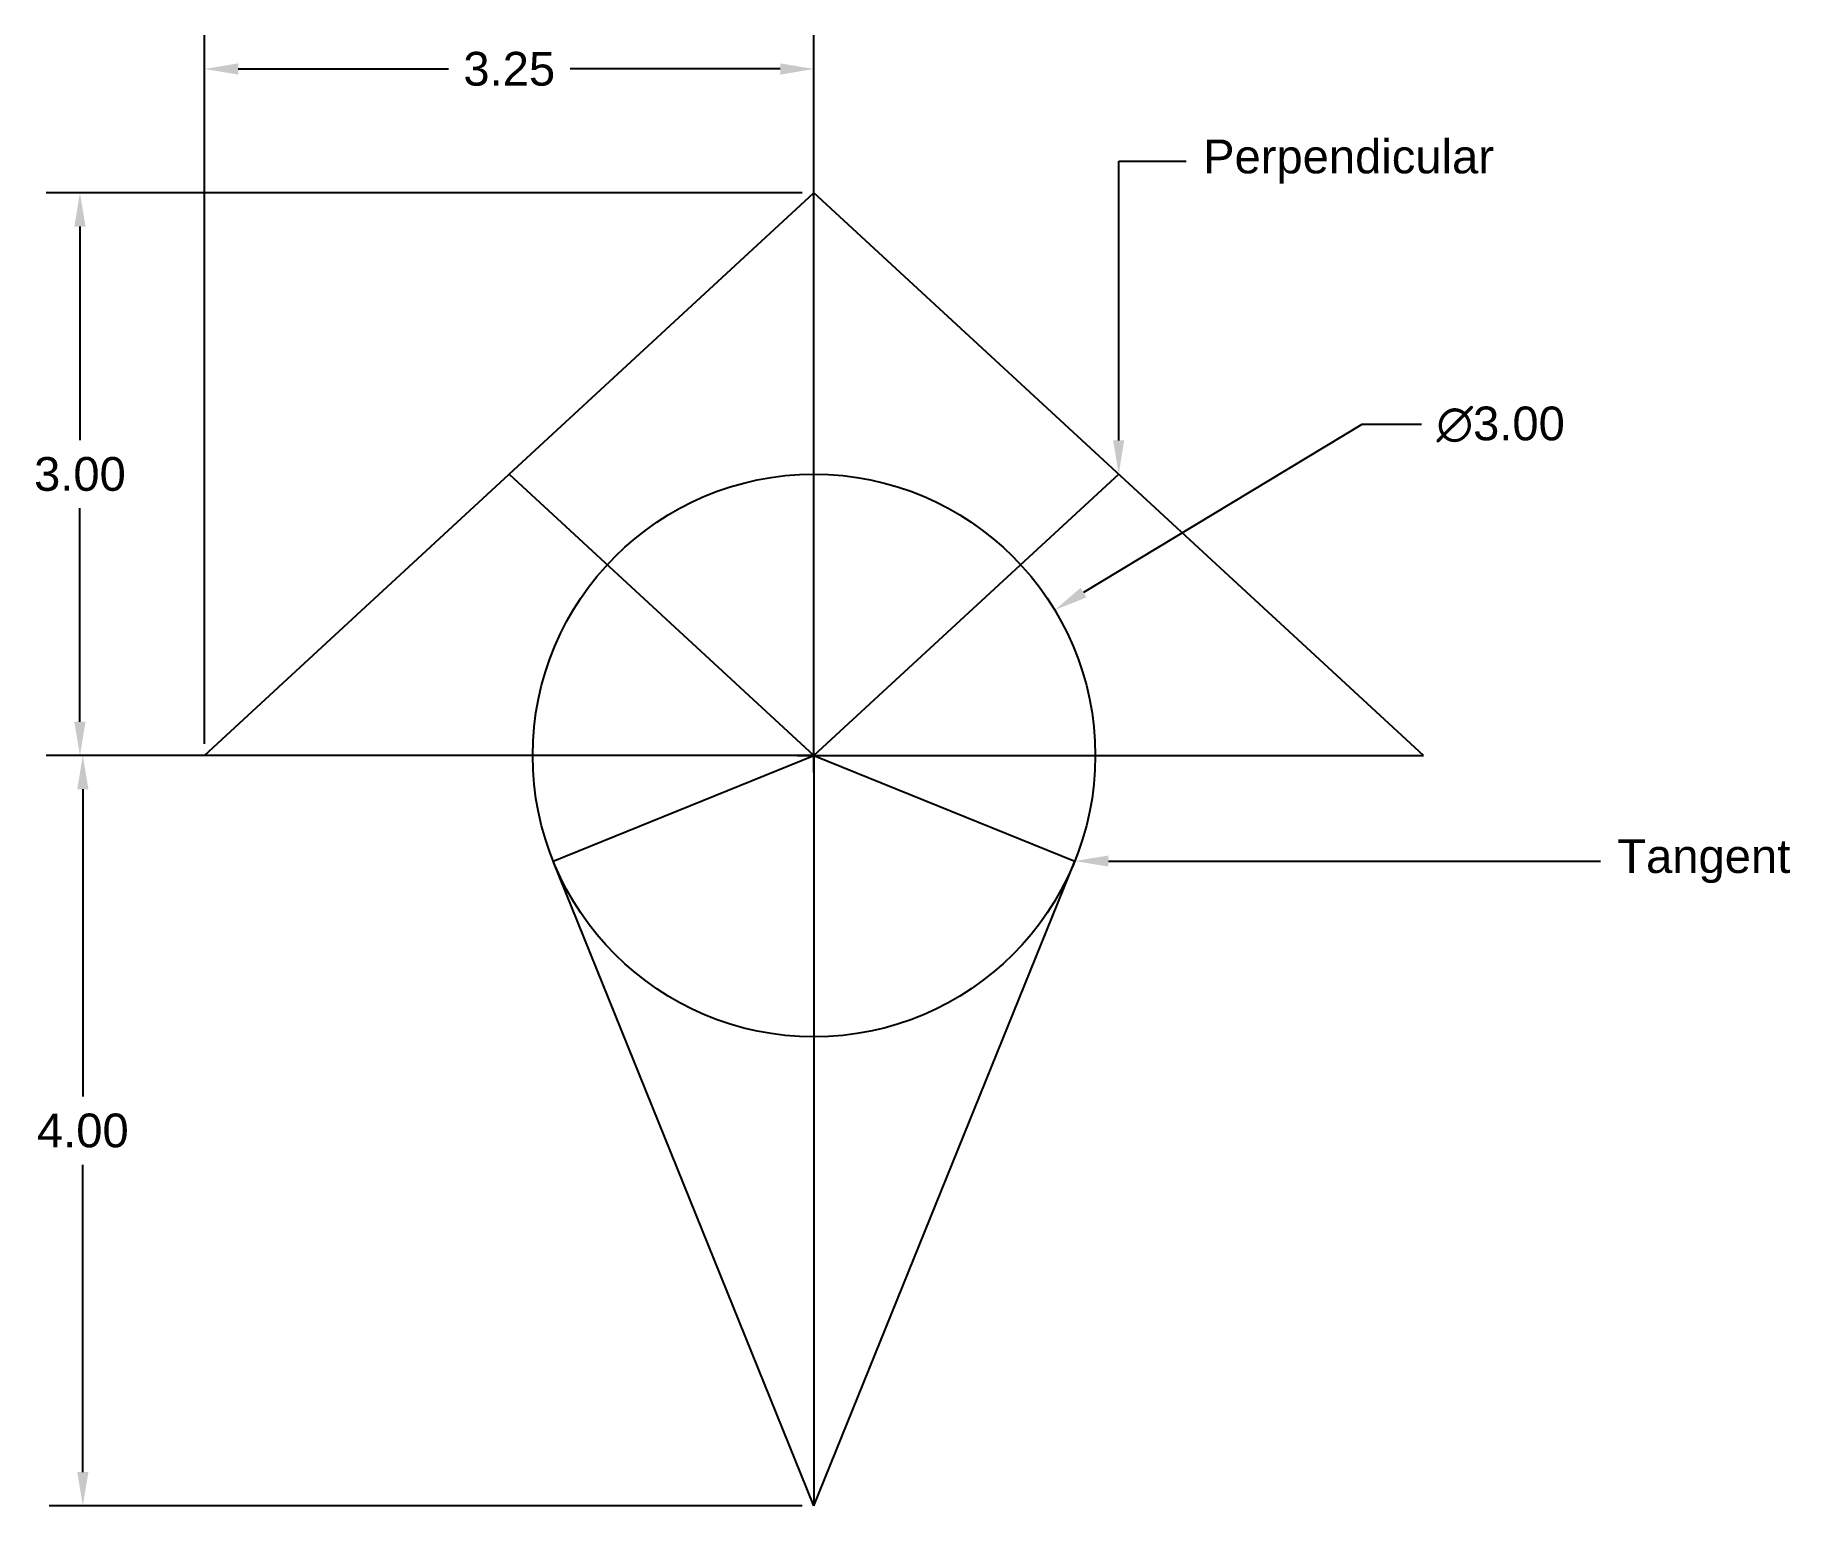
# Model space of a CAD drawing. Header units: inches. Extents: x 79.14 to 88.53, y 78.94 to 86.78.
import ezdxf
from ezdxf import colors
from ezdxf.entities.mleader import LeaderData, LeaderLine
from ezdxf.math import Vec2, Vec3

# ---------------------------------------------------------------- set-up
doc = ezdxf.new("R2010")
doc.units = ezdxf.units.IN
doc.header["$MEASUREMENT"] = 0
doc.styles.get("Standard").update_dxf_attribs({"font": 'arial.ttf'})
doc.dimstyles.get("Standard").update_dxf_attribs({"dimtxt": 0.18, "dimasz": 0.18, "dimexe": 0.18, "dimexo": 0.0625, "dimgap": 0.09, "dimtad": 0, "dimtih": 1, "dimtoh": 1, "dimzin": 0, "dimdsep": 46, "dimtxsty": 'Standard', "dimcen": 0.09, "dimadec": 0, "dimazin": 0, "dimtfac": 1, "dimtofl": 0, "dimtmove": 0, "dimatfit": 3, "dimfxl": 1, "dimtolj": 1, "dimtzin": 0, "dimarcsym": 0})

# ---------------------------------------------------------------- blocks, each defined once
blk = doc.blocks.new('*D1')
at = {"color": 0, "lineweight": -2, "transparency": 16777216}
for p, q in [((80.0477, 83.0028), (80.0477, 86.7806)), ((83.2977, 83.0028), (83.2977, 86.7806)), ((80.2277, 86.6006), (81.3483, 86.6006)), ((83.1177, 86.6006), (81.9971, 86.6006))]:
    blk.add_line(p, q, dxfattribs=at)
at = {"color": 0, "transparency": 16777216}
for points in [[(80.2277, 86.6306), (80.2277, 86.5706), (80.0477, 86.6006)], [(83.1177, 86.6306), (83.1177, 86.5706), (83.2977, 86.6006)]]:
    blk.add_solid(points, dxfattribs=at)
at = {"layer": 'Defpoints', "color": 0, "transparency": 16777216}
for p in [(83.2977, 86.6006), (80.0477, 82.9403), (83.2977, 82.9403)]:
    blk.add_point(p, dxfattribs=at)
at = {"color": 0, "transparency": 16777216, "insert": (81.6727, 86.6006), "char_height": 0.18, "attachment_point": 5}
blk.add_mtext('\\A1;3.25', dxfattribs=at)
blk = doc.blocks.new('*D2')
at = {"color": 0, "lineweight": -2, "transparency": 16777216}
for p, q in [((83.2352, 85.9403), (79.2033, 85.9403)), ((79.3833, 85.7603), (79.3833, 84.6222)), ((79.3833, 83.1203), (79.3833, 84.2583)), ((83.2352, 82.9403), (79.2033, 82.9403))]:
    blk.add_line(p, q, dxfattribs=at)
at = {"color": 0, "transparency": 16777216}
for points in [[(79.3533, 85.7603), (79.4133, 85.7603), (79.3833, 85.9403)], [(79.3533, 83.1203), (79.4133, 83.1203), (79.3833, 82.9403)]]:
    blk.add_solid(points, dxfattribs=at)
at = {"layer": 'Defpoints', "color": 0, "transparency": 16777216}
for p in [(83.2977, 85.9403), (79.3833, 82.9403), (83.2977, 82.9403)]:
    blk.add_point(p, dxfattribs=at)
at = {"color": 0, "transparency": 16777216, "insert": (79.3833, 84.4403), "char_height": 0.18, "attachment_point": 5}
blk.add_mtext('\\A1;3.00', dxfattribs=at)
blk = doc.blocks.new('*D3')
at = {"color": 0, "lineweight": -2, "transparency": 16777216}
for p, q in [((86.2185, 84.705), (84.7356, 83.809)), ((86.5384, 84.705), (86.2185, 84.705)), ((83.2977, 82.8503), (83.2977, 83.0303)), ((83.2077, 82.9403), (83.3877, 82.9403))]:
    blk.add_line(p, q, dxfattribs=at)
at = {"color": 0, "transparency": 16777216}
blk.add_solid([(84.7201, 83.8347), (84.7511, 83.7834), (84.5816, 83.716)], dxfattribs=at)
at = {"layer": 'Defpoints', "color": 0, "transparency": 16777216}
for p in [(84.5816, 83.716), (82.0138, 82.1646)]:
    blk.add_point(p, dxfattribs=at)
at = {"color": 0, "transparency": 16777216, "insert": (86.9598, 84.705), "char_height": 0.18, "attachment_point": 5}
blk.add_mtext('\\A1;∅3.00', dxfattribs=at)
blk = doc.blocks.new('*D5')
at = {"color": 0, "lineweight": -2, "transparency": 16777216}
for p, q in [((83.2352, 82.9403), (79.2187, 82.9403)), ((79.3987, 82.7603), (79.3987, 81.1222)), ((79.3987, 79.1203), (79.3987, 80.7584)), ((83.2352, 78.9403), (79.2187, 78.9403))]:
    blk.add_line(p, q, dxfattribs=at)
at = {"color": 0, "transparency": 16777216}
for points in [[(79.3687, 82.7603), (79.4287, 82.7603), (79.3987, 82.9403)], [(79.3687, 79.1203), (79.4287, 79.1203), (79.3987, 78.9403)]]:
    blk.add_solid(points, dxfattribs=at)
at = {"layer": 'Defpoints', "color": 0, "transparency": 16777216}
for p in [(83.2977, 82.9403), (79.3987, 78.9403), (83.2977, 78.9403)]:
    blk.add_point(p, dxfattribs=at)
at = {"color": 0, "transparency": 16777216, "insert": (79.3987, 80.9403), "char_height": 0.18, "attachment_point": 5}
blk.add_mtext('\\A1;4.00', dxfattribs=at)

msp = doc.modelspace()

# ---------------------------------------------------------------- linework, layer by layer
for p, q in [((80.0477, 82.9403), (83.2977, 85.9403)), ((83.2977, 82.9403), (83.2977, 85.9403)), ((86.5477, 82.9403), (83.2977, 85.9403)), ((81.6727, 84.4403), (83.2977, 82.9403)), ((84.9227, 84.4403), (83.2977, 82.9403)), ((83.2977, 82.9403), (80.0477, 82.9403)), ((81.9072, 82.3778), (83.2977, 82.9403)), ((83.2977, 82.9403), (86.5477, 82.9403)), ((83.2977, 82.9403), (83.2977, 78.9403)), ((83.2977, 82.9403), (84.6882, 82.3778)), ((83.2977, 82.9403), (83.2977, 78.9403)), ((83.2977, 78.9403), (81.9072, 82.3778)), ((83.2977, 78.9403), (84.6882, 82.3778))]:
    msp.add_line(p, q)
msp.add_circle((83.2977, 82.9403), 1.5)

# ---------------------------------------------------------------- dimensions: what is measured, and where the dimension line sits
dim = msp.add_linear_dim(base=(83.2977, 86.6006), p1=(80.0477, 82.9403), p2=(83.2977, 82.9403), dimstyle='Standard')
dim.commit()
dim.dimension.update_dxf_attribs({"geometry": '*D1', "text_midpoint": (81.6727, 86.6006)})
for base, p1, p2, picture, middle in [((79.3833, 82.9403), (83.2977, 85.9403), (83.2977, 82.9403), '*D2', (79.3833, 84.4403)), ((79.3987, 78.9403), (83.2977, 82.9403), (83.2977, 78.9403), '*D5', (79.3987, 80.9403))]:
    dim = msp.add_linear_dim(base=base, p1=p1, p2=p2, angle=90, dimstyle='Standard')
    dim.commit()
    dim.dimension.update_dxf_attribs({"geometry": picture, "text_midpoint": middle})
dim = msp.add_diameter_dim_2p(p1=(82.0138, 82.1646), p2=(84.5816, 83.716), dimstyle='Standard')
dim.commit()
dim.dimension.update_dxf_attribs({"geometry": '*D3', "text_midpoint": (86.9598, 84.705), "dimtype": 163})

# ---------------------------------------------------------------- leaders
ml = msp.add_multileader_mtext('Standard')
ml.set_content('Perpendicular', color=256)
ml.set_leader_properties()
ml.build(insert=Vec2(0, 0))
ml.multileader.update_dxf_attribs({"dogleg_length": 0.36, "arrow_head_size": 0.18})
ctx = ml.context
ctx.base_point, ctx.char_height, ctx.arrow_head_size, ctx.landing_gap_size, ctx.plane_origin = Vec3(85.2827, 86.1092), 0.18, 0.18, 0.09, Vec3(84.9227, 84.4403)
notes = []
notes.append((ctx, [(0, (1, 1, 0), (84.9227, 86.1092), (1, 0), 0.36, [(0, [(84.9227, 84.4403)], 0, [])])]))
ctx.mtext.insert, ctx.mtext.flow_direction = Vec3(85.3727, 86.2242), 5
ml = msp.add_multileader_mtext('Standard')
ml.set_content('Tangent', color=256)
ml.set_leader_properties()
ml.build(insert=Vec2(0, 0))
ml.multileader.update_dxf_attribs({"dogleg_length": 0.36, "arrow_head_size": 0.18})
ctx = ml.context
ctx.base_point, ctx.char_height, ctx.arrow_head_size, ctx.landing_gap_size, ctx.plane_origin = Vec3(87.4915, 82.3778), 0.18, 0.18, 0.09, Vec3(84.6882, 82.3778)
notes.append((ctx, [(0, (1, 1, 0), (87.1315, 82.3778), (1, 0), 0.36, [(0, [(84.6882, 82.3778)], 0, [])])]))
ctx.mtext.insert, ctx.mtext.flow_direction = Vec3(87.5815, 82.4942), 5
for ctx, leaders in notes:
    for number, flags, end, landing, length, lines in leaders:
        leader = LeaderData()
        leader.index, (leader.has_last_leader_line, leader.has_dogleg_vector, leader.attachment_direction) = number, flags
        leader.last_leader_point, leader.dogleg_vector, leader.dogleg_length = Vec3(end), Vec3(landing), length
        for number, points, colour, breaks in lines:
            line = LeaderLine()
            line.index, line.vertices, line.color, line.breaks = number, Vec3.list(points), colors.encode_raw_color(colour), breaks
            leader.lines.append(line)
        ctx.leaders.append(leader)

doc.saveas('drawing.dxf')
